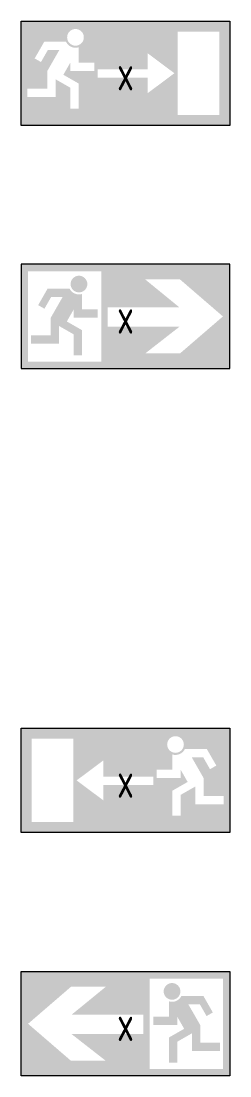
# Model space of a CAD drawing. Header units: metres. Extents: x -162 to 83385, y -62392 to -1971.
# Drawn here: x 61275 to 61575, y -3631 to -2113 of the extents above; entities that cross this region are included whole.
import ezdxf
from ezdxf.enums import TextEntityAlignment as Align

# ---------------------------------------------------------------- set-up
doc = ezdxf.new("R2010")
doc.units = ezdxf.units.M
doc.header["$LTSCALE"] = 0.5
for name, color, linetype, lineweight in [('ELIN_Attribut_01_Produkt_ID', 7, 'Continuous', 0), ('ELIN_Attribut_02_Stromkreis', 7, 'Continuous', 0), ('ELIN_Attribut_03_Verteilerbereich', 7, 'Continuous', 0), ('ELIN_Attribut_04_Montagehoehe', 7, 'Continuous', 0), ('ELIN_Attribut_05_Montageart', 7, 'Continuous', 0), ('ELIN_Attribut_06_Tuernummer', 7, 'Continuous', 0), ('ELIN_Attribut_07_Bemerkung', 7, 'Continuous', 0), ('ELIN_Attribut_08_Adresse', 7, 'Continuous', 0), ('ELIN_Attribut_10_AKZ1', 7, 'Continuous', 0), ('ELIN_Attribut_11_AKZ2', 7, 'Continuous', 0), ('ELIN_Attribut_12_Sonstiges1', 7, 'Continuous', 0), ('ELIN_Attribut_13_Sonstiges2', 7, 'Continuous', 0), ('ELIN_Attribut_14_Bauteil', 7, 'Continuous', 0), ('ELIN_Attribut_15_Ebene', 7, 'Continuous', 0), ('ELIN_Attribut_16_Raumnummer', 7, 'Continuous', 0), ('ELIN_Attribut_17_Raumname', 7, 'Continuous', 0), ('ELIN_Attribut_18_Montageabschnitt', 7, 'Continuous', 0), ('ELIN_Attribut_Basispunkt', 2, 'Continuous', 0), ('ELIN_Attribute_GEMOS', 11, 'Continuous', 0), ('ELIN_SIB_DE_Beleuchtung', 3, 'Continuous', 0)]:
    doc.layers.add(name, color=color, linetype=linetype, lineweight=lineweight)
doc.layers.get('0').off()
doc.styles.add('ELIN_Attribute', font='isocp.shx', dxfattribs={"width": 0.8})

# ---------------------------------------------------------------- blocks, each defined once
blk = doc.blocks.new('ELIN_SIB_FLUCHTWEGSLEUCHTE_2_R')
h = blk.add_hatch(color=0)
h.paths.add_polyline_path([(70.19996407711733, -0.2605443870447743), (31.79999319537456, 28.53944127425666), (31.79999319537456, 5.139455736950367), (-40.19999345788528, 5.139455736950367), (-40.19999345788528, -6.860544538595148), (31.79999319537456, -6.860544538595148), (31.79999319537456, -29.06054504835083)], flags=16)
edge = h.paths.add_edge_path(flags=16)
edge.add_ellipse((-71.86886268506349, 51.35989129825975), major_axis=(-8.48528156907836, 8.48528156907836), ratio=0.9999999999995502, start_angle=-314.99999999998704, end_angle=45.00000000001279, ccw=False)
h.paths.add_polyline_path([(134.9999655650463, -60.26054576476099), (74.99999418733205, -60.26054576476099), (74.99999418733205, 59.73941199066757), (134.9999655650463, 59.73941199066757)], flags=16)
h.paths.add_polyline_path([(149.9999659094755, -75.26054610918982), (149.9999659094755, 74.73941233509686), (-149.9999659790992, 74.7394423350993), (-149.9999659790992, -75.26054610918982)])
edge = h.paths.add_edge_path(flags=16)
edge.add_line((-67.35335408137325, 37.05569146980815), (-67.35335408137325, 14.93007596175923))
edge.add_line((-67.35335408137325, 14.93007596175903), (-44.85335356472967, 14.93007596175903))
edge.add_line((-44.85335356472932, 14.93007596175903), (-44.85335356472932, 2.930075686217208))
edge.add_line((-44.85335356472932, 2.930075686217605), (-79.35338435691544, 2.930075686217605))
edge.add_line((-79.35338435691666, 2.930075686217605), (-79.35338435691666, 14.93007596175942))
edge.add_line((-79.35338435691666, 14.93007596175903), (-89.32262458583062, -2.516094438837341))
edge.add_line((-89.32262458583138, -2.516094438837171), (-67.35335408137485, -15.06992472709891))
edge.add_line((-67.35335408137325, -15.06992472709908), (-67.35335408137325, -51.06992555372454))
edge.add_line((-67.35335408137325, -51.06992555372426), (-79.35338435691578, -51.06992555372426))
edge.add_line((-79.35338435691666, -51.06992555372426), (-79.35338435691666, -21.06992486486615))
edge.add_line((-79.35338435691666, -21.06992486486615), (-100.353324839117, -9.06992458932433))
edge.add_line((-100.3533248391177, -9.069924589324273), (-100.3533248391177, -34.56992517485509))
edge.add_line((-100.3533248391177, -34.56992517485514), (-140.853295769075, -34.56992517485514))
edge.add_line((-140.8532957690768, -34.56992517485514), (-140.8532957690768, -22.56992489931332))
edge.add_line((-140.8532957690768, -22.56992489931326), (-112.3533551146619, -22.56992489931326))
edge.add_line((-112.3533551146611, -22.56992489931326), (-112.3533551146611, 2.930075686217549))
edge.add_line((-112.3533551146611, 2.930075686217605), (-95.21045472102787, 32.93006137507803))
edge.add_line((-95.2104547210256, 32.93006137507428), (-111.7103950998951, 32.93006137507428))
edge.add_line((-111.7103950999007, 32.93006137507428), (-121.4686153239688, 15.85305598295329))
edge.add_line((-121.4686153239672, 15.8530559829569), (-130.5148455316882, 21.02232610165274))
edge.add_line((-130.5148455316812, 21.02232610164902), (-116.8533552179885, 44.93006165061954))
edge.add_line((-116.8533552179942, 44.93006165061979), (-85.4208244962409, 44.93006165061979))
edge.add_ellipse((-71.86882644966681, 51.35987459285662), major_axis=(10.60658157764559, 10.60658157764559), ratio=0.9999999999998452, start_angle=160.3822339475256, end_angle=242.5196017488425)
at = {"color": 0}
for p, q in [((-149.9999659092427, 74.73941233509322), (149.9999659094755, 74.73941233509322)), ((-149.9999659092427, -75.26054624888955), (-149.9999659092427, 74.73941233509322)), ((149.9999659094755, 74.73941233509322), (149.9999659094755, -75.26054624888955)), ((149.9999659094755, -75.26054624888955), (-149.9999659092427, -75.26054624888955))]:
    blk.add_line(p, q, dxfattribs=at)
at = {"layer": 'ELIN_Attribut_01_Produkt_ID', "style": 'ELIN_Attribute', "width": 0.8, "flags": 8}
blk.add_attdef('01_PRODUKT_ID', (-540.5, -349.5, -4.9999471e-09), '', height=150, dxfattribs=at)
at = {"layer": 'ELIN_Attribut_02_Stromkreis', "style": 'ELIN_Attribute', "width": 0.8, "flags": 8}
blk.add_attdef('02_STROMKREIS', (-540.5, 208.5, -4.9999471e-09), '', height=150, dxfattribs=at)
at = {"layer": 'ELIN_Attribut_03_Verteilerbereich', "style": 'ELIN_Attribute', "width": 0.8, "flags": 8}
blk.add_attdef('03_VERTEILERBEREICH', (-247.5398204794619, -710.5, -4.9999471e-09), '', height=125, dxfattribs=at)
at = {"layer": 'ELIN_Attribut_04_Montagehoehe', "style": 'ELIN_Attribute', "width": 0.8, "flags": 8}
blk.add_attdef('04_MONTAGEHOEHE', text='', height=125, dxfattribs=at).set_placement((-308.5, -14.61626717647959, -4.9999471e-09), align=Align.RIGHT)
at = {"layer": 'ELIN_Attribut_05_Montageart', "style": 'ELIN_Attribute', "width": 0.8, "flags": 8}
blk.add_attdef('05_MONTAGEART', (394, -14.61626717647959, -4.9999471e-09), '', height=125, dxfattribs=at)
at = {"layer": 'ELIN_Attribut_06_Tuernummer', "style": 'ELIN_Attribute', "width": 0.8, "flags": 8}
blk.add_attdef('06_TUERNUMMER', text='', height=125, dxfattribs=at).set_placement((-308.5, -214.6162671764796, -4.9999471e-09), align=Align.RIGHT)
at = {"layer": 'ELIN_Attribut_07_Bemerkung', "style": 'ELIN_Attribute', "width": 0.8, "flags": 8}
blk.add_attdef('07_BEMERKUNG', (-247.5398204794619, -910.5, -4.9999471e-09), '', height=125, dxfattribs=at)
at = {"layer": 'ELIN_Attribut_08_Adresse', "style": 'ELIN_Attribute', "width": 0.8, "flags": 8}
blk.add_attdef('08_ADRESSE', (-247.5398204794619, -1110.5, -4.9999471e-09), '', height=125, dxfattribs=at)
at = {"layer": 'ELIN_Attribut_10_AKZ1', "style": 'ELIN_Attribute', "width": 0.8, "flags": 8}
blk.add_attdef('10_AKZ1', (-247.5398204794619, -1510.5, -4.9999471e-09), '', height=125, dxfattribs=at)
at = {"layer": 'ELIN_Attribut_11_AKZ2', "style": 'ELIN_Attribute', "width": 0.8, "flags": 8}
blk.add_attdef('11_AKZ2', (-247.5398204794619, -1710.5, -4.9999471e-09), '', height=125, dxfattribs=at)
at = {"layer": 'ELIN_Attribut_12_Sonstiges1', "style": 'ELIN_Attribute', "width": 0.8, "flags": 8}
blk.add_attdef('12_SONSTIGES1', (-247.5398204794619, -1910.5, -4.9999471e-09), '', height=125, dxfattribs=at)
at = {"layer": 'ELIN_Attribut_13_Sonstiges2', "style": 'ELIN_Attribute', "width": 0.8, "flags": 8}
blk.add_attdef('13_SONSTIGES2', (-247.5398204794619, -2110.5, -4.9999471e-09), '', height=125, dxfattribs=at)
at = {"layer": 'ELIN_Attribut_14_Bauteil', "style": 'ELIN_Attribute', "width": 0.8, "flags": 8}
blk.add_attdef('14_BAUTEIL', (-247.5398204794619, -2310.500000000001, -4.9999471e-09), '', height=125, dxfattribs=at)
at = {"layer": 'ELIN_Attribut_15_Ebene', "style": 'ELIN_Attribute', "width": 0.8, "flags": 8}
blk.add_attdef('15_EBENE', (-247.5398204794619, -2510.5, -4.9999471e-09), '', height=125, dxfattribs=at)
at = {"layer": 'ELIN_Attribut_16_Raumnummer', "style": 'ELIN_Attribute', "width": 0.8, "flags": 8}
blk.add_attdef('16_RAUMNUMMER', (-247.5398204794619, -2710.500000000001, -4.9999471e-09), '', height=125, dxfattribs=at)
at = {"layer": 'ELIN_Attribut_17_Raumname', "style": 'ELIN_Attribute', "width": 0.8, "flags": 8}
blk.add_attdef('17_RAUMNAME', (-247.5398204794619, -2910.500000000001, -4.9999471e-09), '', height=125, dxfattribs=at)
at = {"layer": 'ELIN_Attribut_18_Montageabschnitt', "style": 'ELIN_Attribute', "width": 0.8, "flags": 8}
blk.add_attdef('18_MONTAGEABSCHNITT', (-247.5398204794619, -3110.5, -4.9999471e-09), '', height=125, dxfattribs=at)
at = {"layer": 'ELIN_Attribut_Basispunkt', "style": 'ELIN_Attribute', "width": 0.8, "flags": 8}
blk.add_attdef('Basispunkt', text='', height=50, dxfattribs=at).set_placement((0, 0), align=Align.MIDDLE)
at = {"layer": 'ELIN_Attribute_GEMOS', "color": 11, "style": 'ELIN_Attribute', "width": 0.6, "flags": 8}
for tag, p in [('G01_PRO02ID', (1620.46345648876, 183.625834917826)), ('G02_BEZEICHNUNG', (1620.46345648876, -14.61626717647959, -4.9999471e-09)), ('G03_DESCRIPTION', (1620.46345648876, -204.4025393759239, -4.9999471e-09)), ('G04_GEMOS-SYMBOL', (1623.812419610156, -404.4025393759238, -4.9999471e-09)), ('G05_GEMOS-TYP', (1623.812419610156, -604.4025393759238, -4.9999471e-09)), ('G06_ORTSKENNUNG', (1620.46345648876, -804.4025393759238, -4.9999471e-09)), ('G08_FREI1', (1620.46345648876, -1004.402539375924, -4.9999471e-09)), ('G08_FREI2', (1620.46345648876, -1204.402539375924, -4.9999471e-09))]:
    blk.add_attdef(tag, p, '', height=125, dxfattribs=at)
blk = doc.blocks.new('ELIN_SIB_FLUCHTWEGSLEUCHTE_2_L')
h = blk.add_hatch(color=0)
h.paths.add_polyline_path([(-70.1999640769427, 2.25655921895e-05), (-31.79999319520721, 28.80000822690045), (-31.79999319520721, 5.400022689590513), (40.19999345805262, 5.400022689590513), (40.19999345805262, -6.599977585955004), (-31.79999319520721, -6.599977585955004), (-31.79999319520721, -28.79997809571387)], flags=16)
edge = h.paths.add_edge_path(flags=16)
edge.add_ellipse((71.86886268523085, 51.62045825090354), major_axis=(8.48528156907836, 8.485281569078358), ratio=0.9999999999995502, start_angle=314.9999999999872, end_angle=674.999999999987)
h.paths.add_polyline_path([(-134.9999655648717, -59.99997881211721), (-74.9999941871647, -59.99997881211721), (-74.9999941871647, 59.99997894330454), (-134.9999655648717, 59.99997894330454)], flags=16)
h.paths.add_polyline_path([(-149.9999659093082, -74.99997915655332), (-149.9999659093082, 74.99997928773702), (149.9999659792665, 75.00000928773625), (149.9999659792665, -74.99997915655332)])
edge = h.paths.add_edge_path(flags=16)
edge.add_line((67.35335408154788, 37.31625842245194), (67.35335408154788, 15.19064291440301))
edge.add_line((67.35335408154788, 15.19064291439963), (44.8533535649043, 15.19064291439963))
edge.add_line((44.85335356489668, 15.19064291439963), (44.85335356489668, 3.190642638857808))
edge.add_line((44.85335356489668, 3.190642638857752), (79.3533843570828, 3.190642638857752))
edge.add_line((79.35338435709126, 3.190642638857752), (79.35338435709126, 15.19064291439957))
edge.add_line((79.35338435709126, 15.19064291439963), (89.32262458600526, -2.255527486196742))
edge.add_line((89.32262458600599, -2.255527486193386), (67.35335408154947, -14.80935777445512))
edge.add_line((67.35335408154788, -14.80935777445847), (67.35335408154788, -50.80935860108394))
edge.add_line((67.35335408154788, -50.80935860108775), (79.3533843570904, -50.80935860108775))
edge.add_line((79.35338435709126, -50.80935860108775), (79.35338435709126, -20.80935791222964))
edge.add_line((79.35338435709126, -20.80935791222964), (100.3533248392916, -8.80935763668782))
edge.add_line((100.353324839285, -8.809357636684126), (100.353324839285, -34.30935822221494))
edge.add_line((100.353324839285, -34.30935822221864), (140.8532957692424, -34.30935822221864))
edge.add_line((140.8532957692441, -34.30935822221864), (140.8532957692441, -22.30935794667681))
edge.add_line((140.8532957692441, -22.30935794667312), (112.3533551148293, -22.30935794667312))
edge.add_line((112.3533551148357, -22.30935794667312), (112.3533551148357, 3.190642638857696))
edge.add_line((112.3533551148357, 3.190642638857752), (95.21045472120251, 33.19062832771817))
edge.add_line((95.21045472120022, 33.19062832771442), (111.7103951000697, 33.19062832771442))
edge.add_line((111.7103951000754, 33.19062832771442), (121.4686153241434, 16.11362293559344))
edge.add_line((121.4686153241346, 16.11362293559341), (130.5148455318538, 21.28289305428925))
edge.add_line((130.5148455318558, 21.28289305428598), (116.8533552181631, 45.19062860325649))
edge.add_line((116.8533552181616, 45.19062860325629), (85.42082449640826, 45.19062860325629))
edge.add_ellipse((71.86882644984144, 51.62044154550041), major_axis=(-10.60658157764559, 10.6065815776456), ratio=0.9999999999998452, start_angle=117.48039825115751, end_angle=199.6177660524744, ccw=False)
at = {"color": 0}
for p, q in [((-149.9999659093082, 74.99997928773702), (149.9999659094173, 74.99997928773702)), ((-149.9999659093082, -74.99997929625306), (-149.9999659093082, 74.99997928773702)), ((149.9999659094173, 74.99997928773702), (149.9999659094173, -74.99997929625306)), ((149.9999659094173, -74.99997929625306), (-149.9999659093082, -74.99997929625306))]:
    blk.add_line(p, q, dxfattribs=at)
at = {"layer": 'ELIN_Attribut_01_Produkt_ID', "style": 'ELIN_Attribute', "width": 0.8, "flags": 8}
blk.add_attdef('01_PRODUKT_ID', (-540.5, -349.5, -4.9999471e-09), '', height=150, dxfattribs=at)
at = {"layer": 'ELIN_Attribut_02_Stromkreis', "style": 'ELIN_Attribute', "width": 0.8, "flags": 8}
blk.add_attdef('02_STROMKREIS', (-247.5398204794619, 208.5, -4.9999471e-09), '', height=150, dxfattribs=at)
at = {"layer": 'ELIN_Attribut_03_Verteilerbereich', "style": 'ELIN_Attribute', "width": 0.8, "flags": 8}
blk.add_attdef('03_VERTEILERBEREICH', (-247.5398204794619, -710.5, -4.9999471e-09), '', height=125, dxfattribs=at)
at = {"layer": 'ELIN_Attribut_04_Montagehoehe', "style": 'ELIN_Attribute', "width": 0.8, "flags": 8}
blk.add_attdef('04_MONTAGEHOEHE', text='', height=125, dxfattribs=at).set_placement((-308.5, -14.61626717647959, -4.9999471e-09), align=Align.RIGHT)
at = {"layer": 'ELIN_Attribut_05_Montageart', "style": 'ELIN_Attribute', "width": 0.8, "flags": 8}
blk.add_attdef('05_MONTAGEART', (434, -14.61626717647959, -4.9999471e-09), '', height=125, dxfattribs=at)
at = {"layer": 'ELIN_Attribut_06_Tuernummer', "style": 'ELIN_Attribute', "width": 0.8, "flags": 8}
blk.add_attdef('06_TUERNUMMER', text='', height=125, dxfattribs=at).set_placement((-308.5, -214.6162671764796, -4.9999471e-09), align=Align.RIGHT)
at = {"layer": 'ELIN_Attribut_07_Bemerkung', "style": 'ELIN_Attribute', "width": 0.8, "flags": 8}
blk.add_attdef('07_BEMERKUNG', (-247.5398204794619, -910.5000000000003, -4.9999471e-09), '', height=125, dxfattribs=at)
at = {"layer": 'ELIN_Attribut_08_Adresse', "style": 'ELIN_Attribute', "width": 0.8, "flags": 8}
blk.add_attdef('08_ADRESSE', (-247.5398204794619, -1110.5, -4.9999471e-09), '', height=125, dxfattribs=at)
at = {"layer": 'ELIN_Attribut_10_AKZ1', "style": 'ELIN_Attribute', "width": 0.8, "flags": 8}
blk.add_attdef('10_AKZ1', (-247.5398204794619, -1510.5, -4.9999471e-09), '', height=125, dxfattribs=at)
at = {"layer": 'ELIN_Attribut_11_AKZ2', "style": 'ELIN_Attribute', "width": 0.8, "flags": 8}
blk.add_attdef('11_AKZ2', (-247.5398204794619, -1710.5, -4.9999471e-09), '', height=125, dxfattribs=at)
at = {"layer": 'ELIN_Attribut_12_Sonstiges1', "style": 'ELIN_Attribute', "width": 0.8, "flags": 8}
blk.add_attdef('12_SONSTIGES1', (-247.5398204794619, -1910.5, -4.9999471e-09), '', height=125, dxfattribs=at)
at = {"layer": 'ELIN_Attribut_13_Sonstiges2', "style": 'ELIN_Attribute', "width": 0.8, "flags": 8}
blk.add_attdef('13_SONSTIGES2', (-247.5398204794619, -2110.5, -4.9999471e-09), '', height=125, dxfattribs=at)
at = {"layer": 'ELIN_Attribut_14_Bauteil', "style": 'ELIN_Attribute', "width": 0.8, "flags": 8}
blk.add_attdef('14_BAUTEIL', (-247.5398204794619, -2310.500000000001, -4.9999471e-09), '', height=125, dxfattribs=at)
at = {"layer": 'ELIN_Attribut_15_Ebene', "style": 'ELIN_Attribute', "width": 0.8, "flags": 8}
blk.add_attdef('15_EBENE', (-247.5398204794619, -2510.5, -4.9999471e-09), '', height=125, dxfattribs=at)
at = {"layer": 'ELIN_Attribut_16_Raumnummer', "style": 'ELIN_Attribute', "width": 0.8, "flags": 8}
blk.add_attdef('16_RAUMNUMMER', (-247.5398204794619, -2710.500000000001, -4.9999471e-09), '', height=125, dxfattribs=at)
at = {"layer": 'ELIN_Attribut_17_Raumname', "style": 'ELIN_Attribute', "width": 0.8, "flags": 8}
blk.add_attdef('17_RAUMNAME', (-247.5398204794619, -2910.500000000001, -4.9999471e-09), '', height=125, dxfattribs=at)
at = {"layer": 'ELIN_Attribut_18_Montageabschnitt', "style": 'ELIN_Attribute', "width": 0.8, "flags": 8}
blk.add_attdef('18_MONTAGEABSCHNITT', (-247.5398204794619, -3110.5, -4.9999471e-09), '', height=125, dxfattribs=at)
at = {"layer": 'ELIN_Attribut_Basispunkt', "style": 'ELIN_Attribute', "width": 0.8, "flags": 8}
blk.add_attdef('Basispunkt', text='', height=50, dxfattribs=at).set_placement((0, 0), align=Align.MIDDLE)
at = {"layer": 'ELIN_Attribute_GEMOS', "color": 11, "style": 'ELIN_Attribute', "width": 0.6, "flags": 8}
for tag, p in [('G01_PRO02ID', (1620.46345648876, 183.625834917826)), ('G02_BEZEICHNUNG', (1620.46345648876, -14.61626717647959, -4.9999471e-09)), ('G03_DESCRIPTION', (1620.46345648876, -204.4025393759239, -4.9999471e-09)), ('G04_GEMOS-SYMBOL', (1623.812419610156, -404.4025393759238, -4.9999471e-09)), ('G05_GEMOS-TYP', (1623.812419610156, -604.4025393759238, -4.9999471e-09)), ('G06_ORTSKENNUNG', (1620.46345648876, -804.4025393759238, -4.9999471e-09)), ('G08_FREI1', (1620.46345648876, -1004.402539375924, -4.9999471e-09)), ('G08_FREI2', (1620.46345648876, -1204.402539375924, -4.9999471e-09))]:
    blk.add_attdef(tag, p, '', height=125, dxfattribs=at)
blk = doc.blocks.new('ELIN_SIB_FLUCHTWEGSLEUCHTE_2_L_entwurf')
h = blk.add_hatch(color=0)
h.dxf.hatch_style = 1
h.paths.add_polyline_path([(-149.9999659094755, 74.73941233509323), (149.9999659092427, 74.7394123350932), (149.9999659092427, -75.26054610918983), (-149.9999659094755, -75.26054610918979)])
h.paths.add_polyline_path([(-28.40001959691654, 52.93941153505398), (-78.40001959691655, 52.93941153505398), (-139.9999659094756, -0.2605669568981496), (-78.40001959691655, -53.46056794885724), (-28.40001959691653, -53.46056794885725), (-77.40000958686144, -15.16056718422373), (25.59997039302834, -15.16056718422373), (25.59997039302834, 12.83943322909453), (-77.40000958686142, 12.83943322909454)], flags=16)
h.paths.add_polyline_path([(34.85335356472932, -65.26054576476098), (139.9999659092427, -65.26054583461246), (139.9999659092427, 64.7394119208161), (34.85335356472932, 64.7394119906676)], flags=16)
edge = h.paths.add_edge_path(flags=0)
edge.add_ellipse((66.86886268506349, 46.35989129825975), major_axis=(8.48528156907836, 8.485281569078358), ratio=0.9999999999999997, start_angle=0, end_angle=360)
edge = h.paths.add_edge_path(flags=0)
edge.add_line((39.85335356472932, 9.930075961759023), (39.85335356472932, -2.069924313782399))
edge.add_line((39.85335356472932, -2.069924313782399), (74.35338435691666, -2.069924313782403))
edge.add_line((74.35338435691666, -2.069924313782403), (74.35338435691666, 9.930075961759037))
edge.add_line((74.35338435691666, 9.930075961759037), (84.32262458583138, -7.516094438837172))
edge.add_line((84.32262458583138, -7.516094438837175), (62.35335408137325, -20.06992472709907))
edge.add_line((62.35335408137325, -20.06992472709907), (62.35335408137324, -56.06992555372428))
edge.add_line((62.35335408137324, -56.06992555372428), (74.35338435691666, -56.06992555372427))
edge.add_line((74.35338435691666, -56.06992555372427), (74.35338435691666, -26.06992486486614))
edge.add_line((74.35338435691666, -26.06992486486615), (95.35332483911772, -14.06992458932426))
edge.add_line((95.35332483911772, -14.06992458932426), (95.35332483911772, -39.56992517485516))
edge.add_line((95.35332483911772, -39.56992517485516), (135.8532957690767, -39.56992517485517))
edge.add_line((135.8532957690767, -39.56992517485516), (135.8532957690768, -27.56992489931328))
edge.add_line((135.8532957690768, -27.56992489931328), (107.3533551146611, -27.56992489931328))
edge.add_line((107.3533551146611, -27.56992489931328), (107.3533551146611, -2.069924313782423))
edge.add_line((107.3533551146611, -2.069924313782421), (90.2104547210256, 27.93006137507427))
edge.add_line((90.2104547210256, 27.93006137507427), (106.7103950999008, 27.93006137507426))
edge.add_line((106.7103950999008, 27.93006137507426), (116.4686153239672, 10.85305598295688))
edge.add_line((116.4686153239672, 10.85305598295688), (125.5148455316812, 16.02232610164899))
edge.add_line((125.5148455316812, 16.02232610164899), (111.8533552179942, 39.93006165061978))
edge.add_line((111.8533552179942, 39.93006165061978), (80.4208244962409, 39.93006165061979))
edge.add_arc((66.86882644966532, 46.3598745928586), 14.9999715175253, 252.4803982511553, 334.61776605246826, ccw=False)
edge.add_line((62.35335408137326, 32.05569146980815), (62.35335408137326, 9.930075961759023))
edge.add_line((62.35335408137325, 9.930075961759023), (39.85335356472932, 9.930075961759025))
h = blk.add_hatch(color=0)
h.dxf.hatch_style = 1
edge = h.paths.add_edge_path()
edge.add_ellipse((66.86886268506349, 46.35989129825975), major_axis=(8.48528156907836, 8.485281569078358), ratio=0.9999999999999997, start_angle=0, end_angle=360)
h = blk.add_hatch(color=0)
h.dxf.hatch_style = 1
edge = h.paths.add_edge_path()
edge.add_line((62.35335408137326, 32.05569146980815), (62.35335408137326, 9.930075961759023))
edge.add_line((62.35335408137325, 9.930075961759023), (39.85335356472932, 9.930075961759025))
edge.add_line((39.85335356472932, 9.930075961759023), (39.85335356472932, -2.069924313782399))
edge.add_line((39.85335356472932, -2.069924313782399), (74.35338435691666, -2.069924313782403))
edge.add_line((74.35338435691666, -2.069924313782403), (74.35338435691666, 9.93007596175902))
edge.add_line((74.35338435691666, 9.93007596175902), (84.32262458583138, -7.516094438837179))
edge.add_line((84.32262458583138, -7.516094438837182), (62.35335408137325, -20.06992472709908))
edge.add_line((62.35335408137325, -20.06992472709908), (62.35335408137324, -56.06992555372427))
edge.add_line((62.35335408137324, -56.06992555372427), (74.35338435691666, -56.06992555372427))
edge.add_line((74.35338435691666, -56.06992555372427), (74.35338435691666, -26.06992486486616))
edge.add_line((74.35338435691666, -26.06992486486616), (95.35332483911772, -14.06992458932428))
edge.add_line((95.35332483911772, -14.06992458932428), (95.35332483911772, -39.56992517485516))
edge.add_line((95.35332483911772, -39.56992517485516), (135.8532957690768, -39.56992517485517))
edge.add_line((135.8532957690768, -39.56992517485516), (135.8532957690768, -27.56992489931328))
edge.add_line((135.8532957690768, -27.56992489931328), (107.3533551146611, -27.56992489931328))
edge.add_line((107.3533551146611, -27.56992489931328), (107.3533551146611, -2.069924313782408))
edge.add_line((107.3533551146611, -2.069924313782407), (90.2104547210256, 27.93006137507426))
edge.add_line((90.2104547210256, 27.93006137507426), (106.7103950999008, 27.93006137507426))
edge.add_line((106.7103950999008, 27.93006137507426), (116.4686153239672, 10.85305598295689))
edge.add_line((116.4686153239672, 10.85305598295689), (125.5148455316812, 16.022326101649))
edge.add_line((125.5148455316812, 16.022326101649), (111.8533552179942, 39.93006165061978))
edge.add_line((111.8533552179942, 39.93006165061978), (80.4208244962409, 39.93006165061979))
edge.add_arc((66.86882644966532, 46.3598745928586), 14.9999715175253, 252.4803982511553, 334.61776605246826, ccw=False)
at = {"color": 0}
blk.add_lwpolyline([(-149.9999659094755, 74.73941233509323), (149.9999659092427, 74.7394123350932), (149.9999659092427, -75.26054610918983), (-149.9999659094755, -75.26054610918979)], close=True, dxfattribs=at)
at = {"layer": 'ELIN_Attribut_01_Produkt_ID', "style": 'ELIN_Attribute', "width": 0.8, "flags": 8}
blk.add_attdef('01_PRODUKT_ID', (199.9999659094173, -74.99997929625306), '', height=150, dxfattribs=at)
at = {"layer": 'ELIN_Attribut_02_Stromkreis', "style": 'ELIN_Attribute', "width": 0.8, "flags": 8}
blk.add_attdef('02_STROMKREIS', text='', height=150, dxfattribs=at).set_placement((5.45605e-11, -124.999979296253, -4.9999471e-09), align=Align.TOP_CENTER)
at = {"layer": 'ELIN_Attribut_03_Verteilerbereich', "style": 'ELIN_Attribute', "width": 0.8, "flags": 8}
blk.add_attdef('03_VERTEILERBEREICH', (-247.5398204794619, -710.5, -4.9999471e-09), '', height=125, dxfattribs=at)
at = {"layer": 'ELIN_Attribut_04_Montagehoehe', "style": 'ELIN_Attribute', "width": 0.8, "flags": 8}
blk.add_attdef('04_MONTAGEHOEHE', text='', height=125, dxfattribs=at).set_placement((-308.5, -14.61626717647959, -4.9999471e-09), align=Align.RIGHT)
at = {"layer": 'ELIN_Attribut_05_Montageart', "style": 'ELIN_Attribute', "width": 0.8, "flags": 8}
blk.add_attdef('05_MONTAGEART', (-552.8585284340152, -465.3738344237572, -4.9999471e-09), '', height=125, dxfattribs=at)
at = {"layer": 'ELIN_Attribut_06_Tuernummer', "style": 'ELIN_Attribute', "width": 0.8, "flags": 8}
blk.add_attdef('06_TUERNUMMER', text='', height=125, dxfattribs=at).set_placement((-308.5, -214.6162671764796, -4.9999471e-09), align=Align.RIGHT)
at = {"layer": 'ELIN_Attribut_07_Bemerkung', "style": 'ELIN_Attribute', "width": 0.8, "flags": 8}
blk.add_attdef('07_BEMERKUNG', (-247.5398204794619, -910.5000000000003, -4.9999471e-09), '', height=125, dxfattribs=at)
at = {"layer": 'ELIN_Attribut_08_Adresse', "style": 'ELIN_Attribute', "width": 0.8, "flags": 8}
blk.add_attdef('08_ADRESSE', (-247.5398204794619, -1110.5, -4.9999471e-09), '', height=125, dxfattribs=at)
at = {"layer": 'ELIN_Attribut_10_AKZ1', "style": 'ELIN_Attribute', "width": 0.8, "flags": 8}
blk.add_attdef('10_AKZ1', (-247.5398204794619, -1510.5, -4.9999471e-09), '', height=125, dxfattribs=at)
at = {"layer": 'ELIN_Attribut_11_AKZ2', "style": 'ELIN_Attribute', "width": 0.8, "flags": 8}
blk.add_attdef('11_AKZ2', (-247.5398204794619, -1710.5, -4.9999471e-09), '', height=125, dxfattribs=at)
at = {"layer": 'ELIN_Attribut_12_Sonstiges1', "style": 'ELIN_Attribute', "width": 0.8, "flags": 8}
blk.add_attdef('12_SONSTIGES1', (-247.5398204794619, -1910.5, -4.9999471e-09), '', height=125, dxfattribs=at)
at = {"layer": 'ELIN_Attribut_13_Sonstiges2', "style": 'ELIN_Attribute', "width": 0.8, "flags": 8}
blk.add_attdef('13_SONSTIGES2', (-247.5398204794619, -2110.5, -4.9999471e-09), '', height=125, dxfattribs=at)
at = {"layer": 'ELIN_Attribut_14_Bauteil', "style": 'ELIN_Attribute', "width": 0.8, "flags": 8}
blk.add_attdef('14_BAUTEIL', (-247.5398204794619, -2310.500000000001, -4.9999471e-09), '', height=125, dxfattribs=at)
at = {"layer": 'ELIN_Attribut_15_Ebene', "style": 'ELIN_Attribute', "width": 0.8, "flags": 8}
blk.add_attdef('15_EBENE', (-247.5398204794619, -2510.5, -4.9999471e-09), '', height=125, dxfattribs=at)
at = {"layer": 'ELIN_Attribut_16_Raumnummer', "style": 'ELIN_Attribute', "width": 0.8, "flags": 8}
blk.add_attdef('16_RAUMNUMMER', (-247.5398204794619, -2710.500000000001, -4.9999471e-09), '', height=125, dxfattribs=at)
at = {"layer": 'ELIN_Attribut_17_Raumname', "style": 'ELIN_Attribute', "width": 0.8, "flags": 8}
blk.add_attdef('17_RAUMNAME', (-247.5398204794619, -2910.500000000001, -4.9999471e-09), '', height=125, dxfattribs=at)
at = {"layer": 'ELIN_Attribut_18_Montageabschnitt', "style": 'ELIN_Attribute', "width": 0.8, "flags": 8}
blk.add_attdef('18_MONTAGEABSCHNITT', (-247.5398204794619, -3110.5, -4.9999471e-09), '', height=125, dxfattribs=at)
at = {"layer": 'ELIN_Attribut_Basispunkt', "style": 'ELIN_Attribute', "width": 0.8, "flags": 8}
blk.add_attdef('Basispunkt', text='', height=50, dxfattribs=at).set_placement((0, 0), align=Align.MIDDLE)
at = {"layer": 'ELIN_Attribute_GEMOS', "color": 11, "style": 'ELIN_Attribute', "width": 0.6, "flags": 8}
for tag, p in [('G01_PRO02ID', (1620.46345648876, 183.625834917826)), ('G02_BEZEICHNUNG', (1620.46345648876, -14.61626717647959, -4.9999471e-09)), ('G03_DESCRIPTION', (1620.46345648876, -204.4025393759239, -4.9999471e-09)), ('G04_GEMOS-SYMBOL', (1623.812419610156, -404.4025393759238, -4.9999471e-09)), ('G05_GEMOS-TYP', (1623.812419610156, -604.4025393759238, -4.9999471e-09)), ('G06_ORTSKENNUNG', (1620.46345648876, -804.4025393759238, -4.9999471e-09)), ('G08_FREI1', (1620.46345648876, -1004.402539375924, -4.9999471e-09)), ('G08_FREI2', (1620.46345648876, -1204.402539375924, -4.9999471e-09))]:
    blk.add_attdef(tag, p, '', height=125, dxfattribs=at)
blk = doc.blocks.new('ELIN_SIB_FLUCHTWEGSLEUCHTE_2_R_entwurf')
h = blk.add_hatch(color=0)
h.dxf.hatch_style = 1
h.paths.add_polyline_path([(149.9999659094755, 74.73941233509322), (-149.9999659092427, 74.73941233509322), (-149.9999659092427, -75.26054610918982), (149.9999659094755, -75.26054610918982)])
h.paths.add_polyline_path([(28.40001959691655, 52.93941153505398), (78.40001959691655, 52.93941153505398), (139.9999659094756, -0.2605669568981668), (78.40001959691655, -53.46056794885725), (28.40001959691653, -53.46056794885725), (77.40000958686144, -15.16056718422374), (-25.59997039302834, -15.16056718422373), (-25.59997039302834, 12.83943322909453), (77.40000958686142, 12.83943322909453)], flags=16)
h.paths.add_polyline_path([(-34.85335356472932, -65.26054576476098), (-139.9999659092427, -65.26054583461246), (-139.9999659092427, 64.73941192081611), (-34.85335356472932, 64.7394119906676)], flags=16)
edge = h.paths.add_edge_path(flags=0)
edge.add_ellipse((-66.86886268506349, 46.35989129825975), major_axis=(-8.48528156907836, 8.48528156907836), ratio=0.9999999999999997, start_angle=0, end_angle=360, ccw=False)
edge = h.paths.add_edge_path(flags=0)
edge.add_line((-39.85335356472932, 9.93007596175903), (-39.85335356472932, -2.069924313782394))
edge.add_line((-39.85335356472932, -2.069924313782394), (-74.35338435691666, -2.069924313782394))
edge.add_line((-74.35338435691666, -2.069924313782394), (-74.35338435691666, 9.930075961759043))
edge.add_line((-74.35338435691666, 9.930075961759043), (-84.32262458583138, -7.516094438837166))
edge.add_line((-84.32262458583138, -7.516094438837165), (-62.35335408137325, -20.06992472709907))
edge.add_line((-62.35335408137325, -20.06992472709907), (-62.35335408137325, -56.06992555372428))
edge.add_line((-62.35335408137325, -56.06992555372428), (-74.35338435691666, -56.06992555372426))
edge.add_line((-74.35338435691666, -56.06992555372426), (-74.35338435691666, -26.06992486486614))
edge.add_line((-74.35338435691666, -26.06992486486614), (-95.35332483911772, -14.06992458932424))
edge.add_line((-95.35332483911772, -14.06992458932424), (-95.35332483911772, -39.56992517485514))
edge.add_line((-95.35332483911772, -39.56992517485514), (-135.8532957690767, -39.56992517485514))
edge.add_line((-135.8532957690767, -39.56992517485514), (-135.8532957690768, -27.56992489931326))
edge.add_line((-135.8532957690768, -27.56992489931326), (-107.3533551146611, -27.56992489931326))
edge.add_line((-107.3533551146611, -27.56992489931326), (-107.3533551146611, -2.069924313782408))
edge.add_line((-107.3533551146611, -2.069924313782408), (-90.2104547210256, 27.93006137507428))
edge.add_line((-90.2104547210256, 27.93006137507428), (-106.7103950999008, 27.93006137507428))
edge.add_line((-106.7103950999008, 27.93006137507428), (-116.4686153239672, 10.85305598295689))
edge.add_line((-116.4686153239672, 10.85305598295689), (-125.5148455316812, 16.022326101649))
edge.add_line((-125.5148455316812, 16.022326101649), (-111.8533552179942, 39.93006165061979))
edge.add_line((-111.8533552179942, 39.93006165061979), (-80.4208244962409, 39.93006165061979))
edge.add_arc((-66.86882644966532, 46.3598745928586), 14.9999715175253, 205.3822339475317, 287.5196017488448)
edge.add_line((-62.35335408137325, 32.05569146980816), (-62.35335408137325, 9.93007596175903))
edge.add_line((-62.35335408137325, 9.93007596175903), (-39.85335356472932, 9.93007596175903))
h = blk.add_hatch(color=0)
h.dxf.hatch_style = 1
edge = h.paths.add_edge_path()
edge.add_ellipse((-66.86886268506349, 46.35989129825975), major_axis=(-8.48528156907836, 8.48528156907836), ratio=0.9999999999999997, start_angle=0, end_angle=360, ccw=False)
h = blk.add_hatch(color=0)
h.dxf.hatch_style = 1
edge = h.paths.add_edge_path()
edge.add_line((-62.35335408137325, 32.05569146980816), (-62.35335408137325, 9.93007596175903))
edge.add_line((-62.35335408137325, 9.93007596175903), (-39.85335356472932, 9.93007596175903))
edge.add_line((-39.85335356472932, 9.93007596175903), (-39.85335356472932, -2.069924313782394))
edge.add_line((-39.85335356472932, -2.069924313782394), (-74.35338435691666, -2.069924313782394))
edge.add_line((-74.35338435691666, -2.069924313782394), (-74.35338435691666, 9.93007596175903))
edge.add_line((-74.35338435691666, 9.93007596175903), (-84.32262458583138, -7.516094438837172))
edge.add_line((-84.32262458583138, -7.516094438837171), (-62.35335408137325, -20.06992472709908))
edge.add_line((-62.35335408137325, -20.06992472709908), (-62.35335408137325, -56.06992555372426))
edge.add_line((-62.35335408137325, -56.06992555372426), (-74.35338435691666, -56.06992555372426))
edge.add_line((-74.35338435691666, -56.06992555372426), (-74.35338435691666, -26.06992486486615))
edge.add_line((-74.35338435691666, -26.06992486486615), (-95.35332483911772, -14.06992458932427))
edge.add_line((-95.35332483911772, -14.06992458932427), (-95.35332483911772, -39.56992517485514))
edge.add_line((-95.35332483911772, -39.56992517485514), (-135.8532957690768, -39.56992517485514))
edge.add_line((-135.8532957690768, -39.56992517485514), (-135.8532957690768, -27.56992489931326))
edge.add_line((-135.8532957690768, -27.56992489931326), (-107.3533551146611, -27.56992489931326))
edge.add_line((-107.3533551146611, -27.56992489931326), (-107.3533551146611, -2.069924313782394))
edge.add_line((-107.3533551146611, -2.069924313782394), (-90.2104547210256, 27.93006137507428))
edge.add_line((-90.2104547210256, 27.93006137507428), (-106.7103950999008, 27.93006137507428))
edge.add_line((-106.7103950999008, 27.93006137507428), (-116.4686153239672, 10.8530559829569))
edge.add_line((-116.4686153239672, 10.8530559829569), (-125.5148455316812, 16.02232610164901))
edge.add_line((-125.5148455316812, 16.02232610164901), (-111.8533552179942, 39.93006165061979))
edge.add_line((-111.8533552179942, 39.93006165061979), (-80.4208244962409, 39.93006165061979))
edge.add_arc((-66.86882644966532, 46.3598745928586), 14.9999715175253, 205.3822339475317, 287.5196017488448)
at = {"color": 0}
blk.add_lwpolyline([(149.9999659094755, 74.73941233509322), (-149.9999659092427, 74.73941233509322), (-149.9999659092427, -75.26054610918982), (149.9999659094755, -75.26054610918982)], close=True, dxfattribs=at)
at = {"layer": 'ELIN_Attribut_01_Produkt_ID', "style": 'ELIN_Attribute', "width": 0.8, "flags": 8}
blk.add_attdef('01_PRODUKT_ID', (-540.5, -349.5, -4.9999471e-09), '', height=150, dxfattribs=at)
at = {"layer": 'ELIN_Attribut_02_Stromkreis', "style": 'ELIN_Attribute', "width": 0.8, "flags": 8}
blk.add_attdef('02_STROMKREIS', (-540.5, 208.5, -4.9999471e-09), '', height=150, dxfattribs=at)
at = {"layer": 'ELIN_Attribut_03_Verteilerbereich', "style": 'ELIN_Attribute', "width": 0.8, "flags": 8}
blk.add_attdef('03_VERTEILERBEREICH', (-247.5398204794619, -710.5, -4.9999471e-09), '', height=125, dxfattribs=at)
at = {"layer": 'ELIN_Attribut_04_Montagehoehe', "style": 'ELIN_Attribute', "width": 0.8, "flags": 8}
blk.add_attdef('04_MONTAGEHOEHE', text='', height=125, dxfattribs=at).set_placement((-308.5, -14.61626717647959, -4.9999471e-09), align=Align.RIGHT)
at = {"layer": 'ELIN_Attribut_05_Montageart', "style": 'ELIN_Attribute', "width": 0.8, "flags": 8}
blk.add_attdef('05_MONTAGEART', (394, -14.61626717647959, -4.9999471e-09), '', height=125, dxfattribs=at)
at = {"layer": 'ELIN_Attribut_06_Tuernummer', "style": 'ELIN_Attribute', "width": 0.8, "flags": 8}
blk.add_attdef('06_TUERNUMMER', text='', height=125, dxfattribs=at).set_placement((-308.5, -214.6162671764796, -4.9999471e-09), align=Align.RIGHT)
at = {"layer": 'ELIN_Attribut_07_Bemerkung', "style": 'ELIN_Attribute', "width": 0.8, "flags": 8}
blk.add_attdef('07_BEMERKUNG', (-247.5398204794619, -910.5, -4.9999471e-09), '', height=125, dxfattribs=at)
at = {"layer": 'ELIN_Attribut_08_Adresse', "style": 'ELIN_Attribute', "width": 0.8, "flags": 8}
blk.add_attdef('08_ADRESSE', (-247.5398204794619, -1110.5, -4.9999471e-09), '', height=125, dxfattribs=at)
at = {"layer": 'ELIN_Attribut_10_AKZ1', "style": 'ELIN_Attribute', "width": 0.8, "flags": 8}
blk.add_attdef('10_AKZ1', (-247.5398204794619, -1510.5, -4.9999471e-09), '', height=125, dxfattribs=at)
at = {"layer": 'ELIN_Attribut_11_AKZ2', "style": 'ELIN_Attribute', "width": 0.8, "flags": 8}
blk.add_attdef('11_AKZ2', (-247.5398204794619, -1710.5, -4.9999471e-09), '', height=125, dxfattribs=at)
at = {"layer": 'ELIN_Attribut_12_Sonstiges1', "style": 'ELIN_Attribute', "width": 0.8, "flags": 8}
blk.add_attdef('12_SONSTIGES1', (-247.5398204794619, -1910.5, -4.9999471e-09), '', height=125, dxfattribs=at)
at = {"layer": 'ELIN_Attribut_13_Sonstiges2', "style": 'ELIN_Attribute', "width": 0.8, "flags": 8}
blk.add_attdef('13_SONSTIGES2', (-247.5398204794619, -2110.5, -4.9999471e-09), '', height=125, dxfattribs=at)
at = {"layer": 'ELIN_Attribut_14_Bauteil', "style": 'ELIN_Attribute', "width": 0.8, "flags": 8}
blk.add_attdef('14_BAUTEIL', (-247.5398204794619, -2310.500000000001, -4.9999471e-09), '', height=125, dxfattribs=at)
at = {"layer": 'ELIN_Attribut_15_Ebene', "style": 'ELIN_Attribute', "width": 0.8, "flags": 8}
blk.add_attdef('15_EBENE', (-247.5398204794619, -2510.5, -4.9999471e-09), '', height=125, dxfattribs=at)
at = {"layer": 'ELIN_Attribut_16_Raumnummer', "style": 'ELIN_Attribute', "width": 0.8, "flags": 8}
blk.add_attdef('16_RAUMNUMMER', (-247.5398204794619, -2710.500000000001, -4.9999471e-09), '', height=125, dxfattribs=at)
at = {"layer": 'ELIN_Attribut_17_Raumname', "style": 'ELIN_Attribute', "width": 0.8, "flags": 8}
blk.add_attdef('17_RAUMNAME', (-247.5398204794619, -2910.500000000001, -4.9999471e-09), '', height=125, dxfattribs=at)
at = {"layer": 'ELIN_Attribut_18_Montageabschnitt', "style": 'ELIN_Attribute', "width": 0.8, "flags": 8}
blk.add_attdef('18_MONTAGEABSCHNITT', (-247.5398204794619, -3110.5, -4.9999471e-09), '', height=125, dxfattribs=at)
at = {"layer": 'ELIN_Attribut_Basispunkt', "style": 'ELIN_Attribute', "width": 0.8, "flags": 8}
blk.add_attdef('Basispunkt', text='', height=50, dxfattribs=at).set_placement((0, 0), align=Align.MIDDLE)
at = {"layer": 'ELIN_Attribute_GEMOS', "color": 11, "style": 'ELIN_Attribute', "width": 0.6, "flags": 8}
for tag, p in [('G01_PRO02ID', (1620.46345648876, 183.625834917826)), ('G02_BEZEICHNUNG', (1620.46345648876, -14.61626717647959, -4.9999471e-09)), ('G03_DESCRIPTION', (1620.46345648876, -204.4025393759239, -4.9999471e-09)), ('G04_GEMOS-SYMBOL', (1623.812419610156, -404.4025393759238, -4.9999471e-09)), ('G05_GEMOS-TYP', (1623.812419610156, -604.4025393759238, -4.9999471e-09)), ('G06_ORTSKENNUNG', (1620.46345648876, -804.4025393759238, -4.9999471e-09)), ('G08_FREI1', (1620.46345648876, -1004.402539375924, -4.9999471e-09)), ('G08_FREI2', (1620.46345648876, -1204.402539375924, -4.9999471e-09))]:
    blk.add_attdef(tag, p, '', height=125, dxfattribs=at)

msp = doc.modelspace()

# ---------------------------------------------------------------- block references
at = {"layer": 'ELIN_SIB_DE_Beleuchtung', "lineweight": 0}
ref = msp.add_blockref('ELIN_SIB_FLUCHTWEGSLEUCHTE_2_R', (61425.20289994801, -2187.640560269928), dxfattribs=at)
ref.add_attrib('Basispunkt', 'x', dxfattribs={"layer": 'ELIN_Attribut_Basispunkt', "height": 50, "style": 'ELIN_Attribute', "width": 0.8}).set_placement((61425.20289994801, -2187.640560269928), align=Align.MIDDLE)
ref = msp.add_blockref('ELIN_SIB_FLUCHTWEGSLEUCHTE_2_R_entwurf', (61425.20289994801, -2537.640560269928), dxfattribs=at)
ref.add_attrib('Basispunkt', 'x', dxfattribs={"layer": 'ELIN_Attribut_Basispunkt', "height": 50, "style": 'ELIN_Attribute', "width": 0.8}).set_placement((61425.20289994801, -2537.640560269928), align=Align.MIDDLE)
ref = msp.add_blockref('ELIN_SIB_FLUCHTWEGSLEUCHTE_2_L', (61425.20289994808, -3205.525330102484), dxfattribs=at)
ref.add_attrib('Basispunkt', 'x', dxfattribs={"layer": 'ELIN_Attribut_Basispunkt', "height": 50, "style": 'ELIN_Attribute', "width": 0.8}).set_placement((61425.20289994808, -3205.525330102484), align=Align.MIDDLE)
ref = msp.add_blockref('ELIN_SIB_FLUCHTWEGSLEUCHTE_2_L_entwurf', (61425.20289994808, -3555.525330102483), dxfattribs=at)
ref.add_attrib('Basispunkt', 'x', dxfattribs={"layer": 'ELIN_Attribut_Basispunkt', "height": 50, "style": 'ELIN_Attribute', "width": 0.8}).set_placement((61425.20289994808, -3555.525330102483), align=Align.MIDDLE)

doc.saveas('drawing.dxf')
